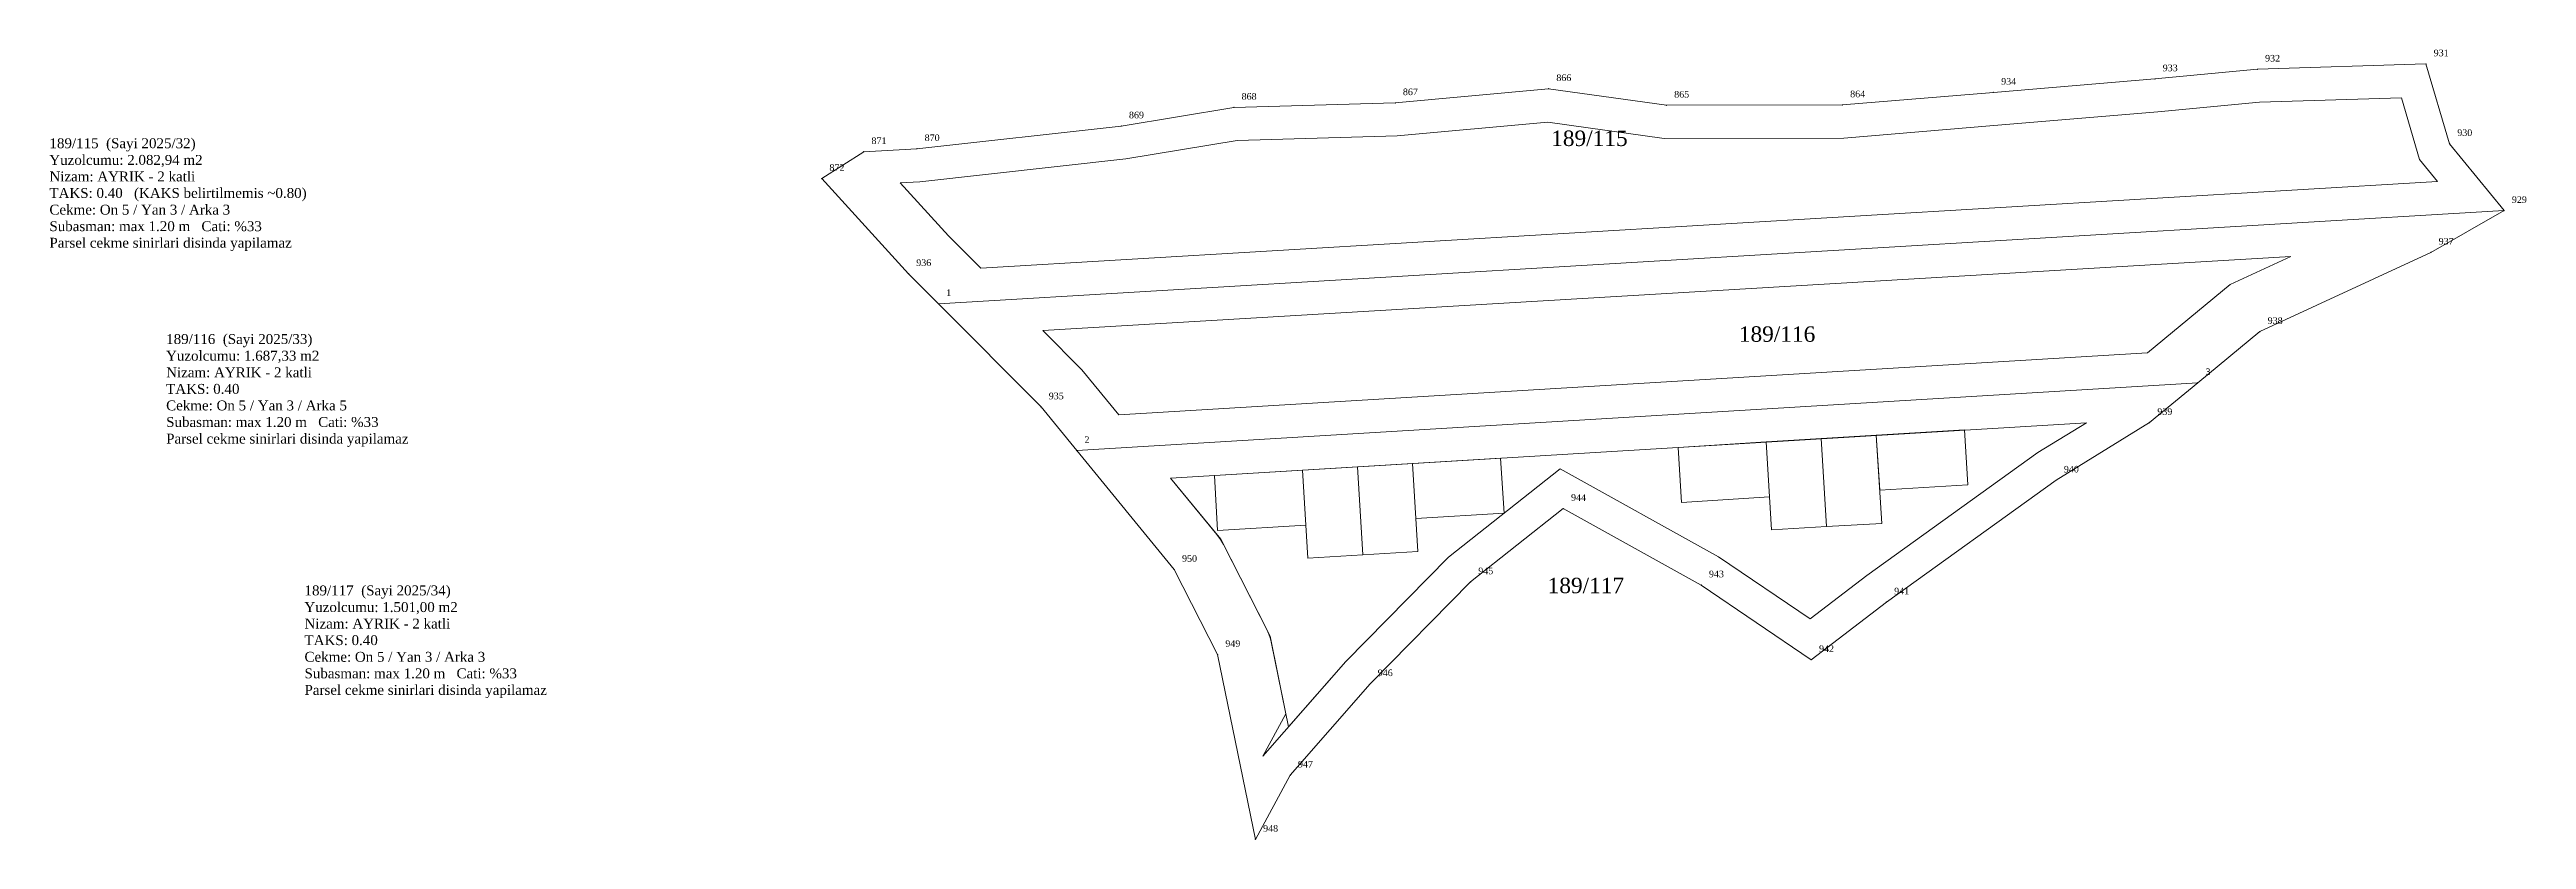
# Model space of a CAD drawing. Header units: metres. Extents: x 566327 to 566551, y 4178520 to 4178592.
import ezdxf

# ---------------------------------------------------------------- set-up
doc = ezdxf.new("R2010")
doc.units = ezdxf.units.M
doc.layers.get('0').update_dxf_attribs({"lineweight": 0})
for name, color, linetype, lineweight in [('ADA_SINIR', 5, 'Continuous', 0), ('CEKME_MESAFESI', 2, 'Continuous', 0), ('IMAR_NOTU', 4, 'Continuous', 0), ('KUZEY_CEKME_117', 4, 'Continuous', 0), ('NOKTA', 7, 'Continuous', 0), ('NOKTA_NO', 8, 'Continuous', 0), ('PARSEL_BOLME', 1, 'Continuous', 0), ('PARSEL_NO', 6, 'Continuous', 0), ('PARSEL_SINIR', 3, 'Continuous', 0), ('YAPI_YAKLASMA_117', 2, 'Continuous', 0)]:
    doc.layers.add(name, color=color, linetype=linetype, lineweight=lineweight)
doc.styles.get("Standard").update_dxf_attribs({"font": 'times.ttf'})

msp = doc.modelspace()

# ---------------------------------------------------------------- linework, layer by layer
for points in [[(566474.21, 4178555.96), (566474.51, 4178550.97), (566482.5, 4178551.46), (566482.19, 4178556.45), (566474.21, 4178555.96)], [(566487.18, 4178556.76), (566482.19, 4178556.45), (566482.68, 4178548.47), (566487.67, 4178548.77), (566487.18, 4178556.76)], [(566492.17, 4178557.06), (566487.18, 4178556.76), (566487.67, 4178548.77), (566492.66, 4178549.07), (566492.17, 4178557.06)], [(566492.17, 4178557.06), (566492.48, 4178552.07), (566500.46, 4178552.56), (566500.16, 4178557.55), (566492.17, 4178557.06)], [(566445.14, 4178554.2), (566440.15, 4178553.89), (566440.64, 4178545.91), (566445.63, 4178546.21), (566445.14, 4178554.2)], [(566450.14, 4178554.5), (566445.14, 4178554.2), (566445.63, 4178546.21), (566450.62, 4178546.52), (566450.14, 4178554.5)], [(566450.14, 4178554.5), (566450.44, 4178549.51), (566458.43, 4178550), (566458.12, 4178554.99), (566450.14, 4178554.5)], [(566432.17, 4178553.41), (566432.47, 4178548.42), (566440.46, 4178548.9), (566440.15, 4178553.89), (566432.17, 4178553.41)]]:
    msp.add_lwpolyline(points)
at = {"layer": 'ADA_SINIR'}
msp.add_polyline3d([(566396.58, 4178580.33, 0), (566400.39, 4178582.76, 0), (566405.21, 4178583.03, 0), (566423.73, 4178585.09, 0), (566433.94, 4178586.78, 0), (566448.56, 4178587.19, 0), (566462.47, 4178588.47, 0), (566473.15, 4178586.97, 0), (566489.1, 4178587, 0), (566502.79, 4178588.14, 0), (566517.43, 4178589.36, 0), (566526.71, 4178590.24, 0), (566541.99, 4178590.72, 0), (566544.13, 4178583.49, 0), (566549.08, 4178577.42, 0), (566542.44, 4178573.64, 0), (566526.94, 4178566.45, 0), (566521.31, 4178561.81, 0), (566516.94, 4178558.2, 0), (566508.47, 4178552.98, 0), (566493.09, 4178541.93, 0), (566486.28, 4178536.71, 0), (566476.3, 4178543.48, 0), (566463.8, 4178550.41, 0), (566455.39, 4178543.76, 0), (566446.28, 4178534.52, 0), (566439.05, 4178526.23, 0), (566435.89, 4178520.41, 0), (566432.46, 4178537.17, 0), (566428.54, 4178544.88, 0), (566419.7, 4178555.67, 0), (566416.46, 4178559.62, 0), (566407.16, 4178568.98, 0), (566404.45, 4178571.7, 0), (566396.58, 4178580.33, 0)], close=True, dxfattribs=at)
at = {"layer": 'CEKME_MESAFESI'}
for points in [[(566405.46, 4178580.04, 0), (566424.14, 4178582.12, 0), (566434.23, 4178583.79, 0), (566448.74, 4178584.19, 0), (566462.4, 4178585.45, 0), (566472.94, 4178583.97, 0), (566489.23, 4178584, 0), (566502.83, 4178585.13, 0), (566517.7, 4178586.37, 0), (566526.9, 4178587.24, 0), (566539.77, 4178587.65, 0), (566541.42, 4178582.06, 0), (566543.05, 4178580.07, 0), (566411, 4178572.21, 0), (566408.07, 4178575.15, 0), (566403.7, 4178579.94, 0), (566405.46, 4178580.04, 0)], [(566423.51, 4178558.91, 0), (566420.17, 4178562.98, 0), (566416.63, 4178566.54, 0), (566529.75, 4178573.27, 0), (566524.25, 4178570.72, 0), (566516.76, 4178564.54, 0), (566423.51, 4178558.91, 0)], [(566486.17, 4178540.41, 0), (566477.87, 4178546.04, 0), (566463.51, 4178554, 0), (566453.38, 4178546, 0), (566444.08, 4178536.56, 0), (566436.57, 4178527.95, 0), (566438.66, 4178531.8, 0), (566437.22, 4178538.83, 0), (566432.75, 4178547.63, 0), (566428.21, 4178553.18, 0), (566511.21, 4178558.19, 0), (566506.81, 4178555.48, 0), (566491.3, 4178544.34, 0), (566486.17, 4178540.41, 0)]]:
    msp.add_polyline3d(points, close=True, dxfattribs=at)
at = {"layer": 'KUZEY_CEKME_117'}
msp.add_line((566428.21, 4178553.18), (566511.21, 4178558.19), dxfattribs=at)
at = {"layer": 'NOKTA'}
for p in [(566526.71, 4178590.24), (566541.99, 4178590.72), (566462.47, 4178588.47), (566502.79, 4178588.14), (566517.43, 4178589.36), (566433.94, 4178586.78), (566448.56, 4178587.19), (566473.15, 4178586.97), (566489.1, 4178587), (566423.73, 4178585.09), (566544.13, 4178583.49), (566400.39, 4178582.76), (566405.21, 4178583.03), (566396.58, 4178580.33), (566549.08, 4178577.42), (566542.44, 4178573.64), (566404.45, 4178571.7), (566407.16, 4178568.98), (566526.94, 4178566.45), (566521.31, 4178561.81), (566416.46, 4178559.62), (566516.94, 4178558.2), (566419.7, 4178555.67), (566508.47, 4178552.98), (566463.8, 4178550.41), (566428.54, 4178544.88), (566455.39, 4178543.76), (566476.3, 4178543.48), (566493.09, 4178541.93), (566432.46, 4178537.17), (566486.28, 4178536.71), (566446.28, 4178534.52), (566439.05, 4178526.23), (566435.89, 4178520.41)]:
    msp.add_point(p, dxfattribs=at)
at = {"layer": 'PARSEL_BOLME'}
for p, q in [((566407.16, 4178568.98), (566549.08, 4178577.42)), ((566419.7, 4178555.67), (566521.31, 4178561.81))]:
    msp.add_line(p, q, dxfattribs=at)
at = {"layer": 'PARSEL_SINIR'}
for points in [[(566396.58, 4178580.33, 0), (566400.39, 4178582.76, 0), (566405.21, 4178583.03, 0), (566423.73, 4178585.09, 0), (566433.94, 4178586.78, 0), (566448.56, 4178587.19, 0), (566462.47, 4178588.47, 0), (566473.15, 4178586.97, 0), (566489.1, 4178587, 0), (566502.79, 4178588.14, 0), (566517.43, 4178589.36, 0), (566526.71, 4178590.24, 0), (566541.99, 4178590.72, 0), (566544.13, 4178583.49, 0), (566549.08, 4178577.42, 0), (566407.16, 4178568.98, 0), (566404.45, 4178571.7, 0), (566396.58, 4178580.33, 0)], [(566407.16, 4178568.98, 0), (566549.08, 4178577.42, 0), (566542.44, 4178573.64, 0), (566526.94, 4178566.45, 0), (566521.31, 4178561.81, 0), (566419.7, 4178555.67, 0), (566416.46, 4178559.62, 0), (566407.16, 4178568.98, 0)], [(566419.7, 4178555.67, 0), (566521.31, 4178561.81, 0), (566516.94, 4178558.2, 0), (566508.47, 4178552.98, 0), (566493.09, 4178541.93, 0), (566486.28, 4178536.71, 0), (566476.3, 4178543.48, 0), (566463.8, 4178550.41, 0), (566455.39, 4178543.76, 0), (566446.28, 4178534.52, 0), (566439.05, 4178526.23, 0), (566435.89, 4178520.41, 0), (566432.46, 4178537.17, 0), (566428.54, 4178544.88, 0), (566419.7, 4178555.67, 0)]]:
    msp.add_polyline3d(points, close=True, dxfattribs=at)
at = {"layer": 'YAPI_YAKLASMA_117'}
msp.add_polyline3d([(566511.21, 4178558.19, 0), (566506.81, 4178555.48, 0), (566491.3, 4178544.34, 0), (566486.17, 4178540.41, 0), (566477.87, 4178546.04, 0), (566463.51, 4178554, 0), (566453.38, 4178546, 0), (566444.08, 4178536.56, 0), (566438.9, 4178530.63, 0), (566437.36, 4178538.17, 0), (566437.25, 4178538.61, 0), (566437.1, 4178539.03, 0), (566436.92, 4178539.44, 0), (566433, 4178547.15, 0), (566432.73, 4178547.61, 0), (566432.41, 4178548.05, 0), (566428.21, 4178553.18, 0), (566511.21, 4178558.19, 0)], close=True, dxfattribs=at)

# ---------------------------------------------------------------- texts
at = {"layer": 'IMAR_NOTU'}
for s, p in [('189/115  (Sayi 2025/32)', (566326.58, 4178583.08)), ('Yuzolcumu: 2.082,94 m2', (566326.57, 4178581.57)), ('TAKS: 0.40   (KAKS belirtilmemis ~0.80)', (566326.58, 4178578.57)), ('Nizam: AYRIK - 2 katli', (566326.58, 4178580.07)), ('Cekme: On 5 / Yan 3 / Arka 3', (566326.58, 4178577.06)), ('Parsel cekme sinirlari disinda yapilamaz', (566326.58, 4178574.06)), ('Subasman: max 1.20 m   Cati: %33', (566326.58, 4178575.56)), ('189/116  (Sayi 2025/33)', (566337.16, 4178565.33)), ('Yuzolcumu: 1.687,33 m2', (566337.15, 4178563.82)), ('Nizam: AYRIK - 2 katli', (566337.16, 4178562.31)), ('TAKS: 0.40', (566337.16, 4178560.81)), ('Cekme: On 5 / Yan 3 / Arka 5', (566337.16, 4178559.31)), ('Subasman: max 1.20 m   Cati: %33', (566337.16, 4178557.81)), ('Parsel cekme sinirlari disinda yapilamaz', (566337.16, 4178556.3)), ('189/117  (Sayi 2025/34)', (566349.7, 4178542.54)), ('Yuzolcumu: 1.501,00 m2', (566349.69, 4178541.03)), ('TAKS: 0.40', (566349.7, 4178538.03)), ('Nizam: AYRIK - 2 katli', (566349.7, 4178539.53)), ('Cekme: On 5 / Yan 3 / Arka 3', (566349.7, 4178536.52)), ('Parsel cekme sinirlari disinda yapilamaz', (566349.7, 4178533.52)), ('Subasman: max 1.20 m   Cati: %33', (566349.7, 4178535.02))]:
    msp.add_text(s, height=0.9, dxfattribs=at).set_placement(p)
at = {"layer": 'NOKTA_NO'}
for s, p in [('933', (566518.13, 4178590.06)), ('932', (566527.41, 4178590.94)), ('931', (566542.69, 4178591.42)), ('868', (566434.64, 4178587.48)), ('867', (566449.26, 4178587.89)), ('866', (566463.17, 4178589.17)), ('865', (566473.85, 4178587.67)), ('864', (566489.8, 4178587.7)), ('934', (566503.49, 4178588.84)), ('869', (566424.43, 4178585.79)), ('871', (566401.09, 4178583.46)), ('870', (566405.91, 4178583.73)), ('930', (566544.83, 4178584.19)), ('872', (566397.28, 4178581.03)), ('929', (566549.78, 4178578.12)), ('937', (566543.14, 4178574.34)), ('936', (566405.15, 4178572.4)), ('1', (566407.86, 4178569.68)), ('938', (566527.64, 4178567.15)), ('3', (566522.01, 4178562.51)), ('935', (566417.16, 4178560.32)), ('939', (566517.64, 4178558.9)), ('2', (566420.4, 4178556.37)), ('940', (566509.17, 4178553.68)), ('944', (566464.5, 4178551.11)), ('950', (566429.24, 4178545.58)), ('945', (566456.09, 4178544.46)), ('943', (566477, 4178544.18)), ('941', (566493.79, 4178542.63)), ('949', (566433.16, 4178537.87)), ('942', (566486.98, 4178537.41)), ('946', (566446.98, 4178535.22)), ('947', (566439.75, 4178526.93)), ('948', (566436.59, 4178521.11))]:
    msp.add_text(s, height=0.6, dxfattribs=at).set_placement(p)
at = {"layer": 'PARSEL_NO'}
for s, p in [('189/115', (566462.7, 4178583.28)), ('189/116', (566479.71, 4178565.53)), ('189/117', (566462.38, 4178542.74))]:
    msp.add_text(s, height=1.4, dxfattribs=at).set_placement(p)

doc.saveas('drawing.dxf')
